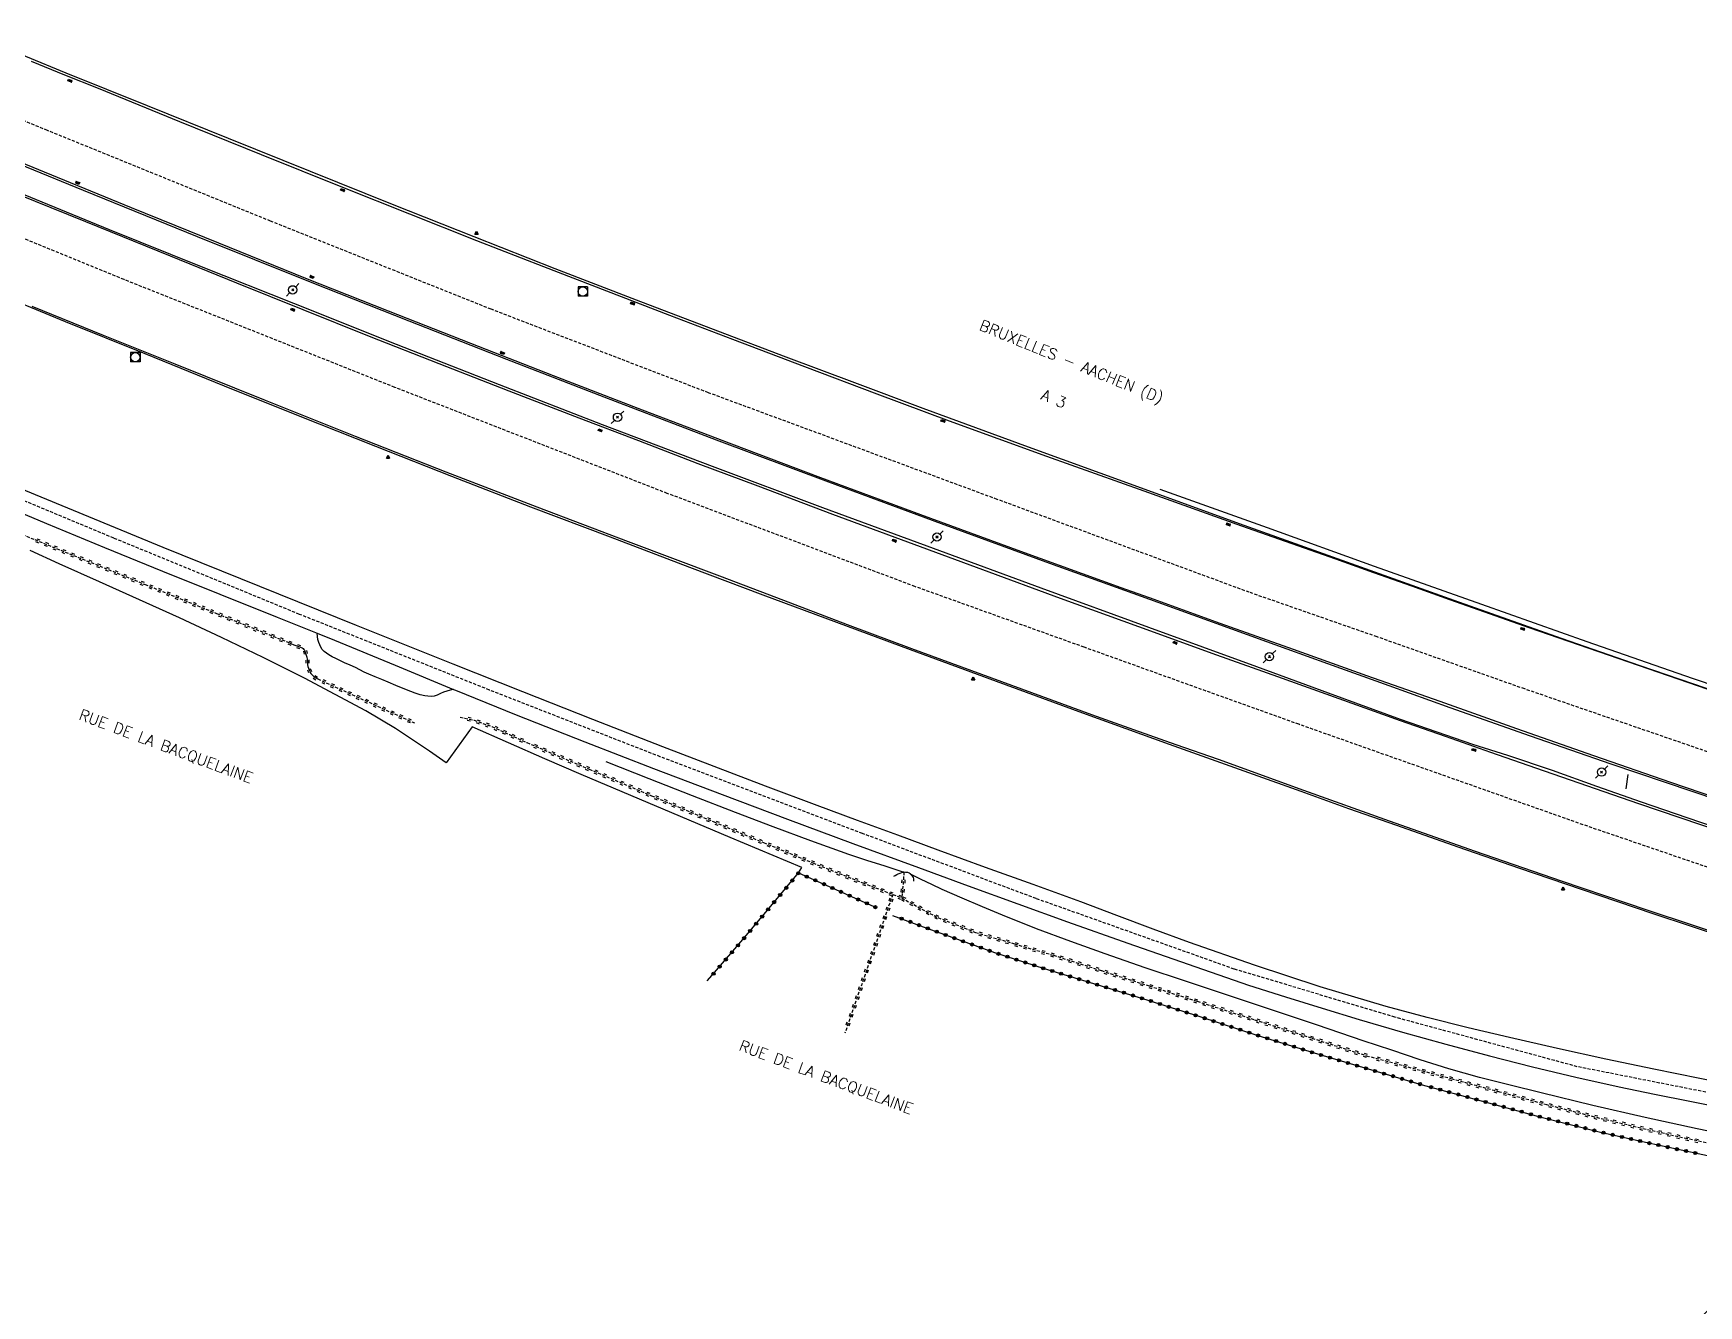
# Model space of a CAD drawing. Header units: millimetres. Extents: x 194000 to 195000, y 155999 to 157001.
# Drawn here: x 194512.3 to 194778.4, y 156678.6 to 156882 of the extents above; entities that cross this region are included whole.
import ezdxf
from ezdxf.enums import TextEntityAlignment as Align

# ---------------------------------------------------------------- set-up
doc = ezdxf.new("R2010")
doc.units = ezdxf.units.MM
doc.linetypes.add('DASHED', pattern=[0.75, 0.5, -0.25])
doc.layers.get('0').update_dxf_attribs({"linetype": 'CONTINUOUS'})
for name, color, linetype in [('W0001', 6, 'DASHED'), ('W0008', 7, 'CONTINUOUS'), ('W0010', 4, 'CONTINUOUS'), ('W0120', 7, 'CONTINUOUS'), ('W0211', 2, 'CONTINUOUS'), ('W0220', 5, 'DASHED'), ('W0323', 7, 'CONTINUOUS'), ('W0324', 4, 'CONTINUOUS'), ('W0330', 7, 'CONTINUOUS'), ('W0333', 7, 'CONTINUOUS'), ('W0401', 7, 'CONTINUOUS'), ('W0420', 7, 'CONTINUOUS'), ('W0473', 7, 'CONTINUOUS'), ('W0476', 7, 'CONTINUOUS'), ('W0850', 7, 'CONTINUOUS'), ('W0989', 7, 'CONTINUOUS'), ('W0990', 7, 'CONTINUOUS')]:
    doc.layers.add(name, color=color, linetype=linetype)
doc.styles.get("Standard").update_dxf_attribs({"font": 'romans.shx', "width": 0.85})

# ---------------------------------------------------------------- blocks, each defined once
blk = doc.blocks.new('T420')
for p, q in [((0.75, 0.75), (-0.75, 0.75)), ((-0.75, 0.75), (-0.75, -0.75)), ((0.75, 0.75), (0.75, -0.75)), ((0.75, -0.75), (-0.75, -0.75))]:
    blk.add_line(p, q)
blk.add_ellipse((0, 0), major_axis=(-0.53, 0.53), ratio=1, start_param=3.926991, end_param=10.210176)
blk = doc.blocks.new('T850')
for p, q in [((-0.25, -0.15), (0, 0.32)), ((0, 0.32), (0.25, -0.15)), ((-0.25, -0.15), (0.25, -0.15))]:
    blk.add_line(p, q)
for major_axis in [(-0.106, 0.106), (-0.0354, 0.0354), (-0.0236, 0.0236)]:
    blk.add_ellipse((0, 0), major_axis=major_axis, ratio=1, start_param=3.926991, end_param=10.210176)
blk = doc.blocks.new('T473')
for p, q in [((-0.166667, 0.166667), (0.166667, -0.166667)), ((-0.166667, -0.166667), (0.166667, 0.166667)), ((0.500001, 0.500001), (1.000002, 1.000002)), ((-1.000002, -1.000002), (-0.500001, -0.500001))]:
    blk.add_line(p, q)
blk.add_ellipse((0, 0), major_axis=(0.471405, 0.471405), ratio=1, start_param=5.4977871438, end_param=11.780972451)
blk = doc.blocks.new('T401')
for p, q in [((-0.3, 0.3), (0, 0.3)), ((-0.3, -0.25), (-0.3, 0.3)), ((-0.3, 0.15), (0, 0.15)), ((-0.3, 0), (0, 0)), ((0, 0.3), (0, -0.25)), ((-0.3, -0.15), (0, -0.15)), ((-0.3, -0.25), (-0.3, -0.3)), ((-0.3, -0.3), (0, -0.3)), ((0, -0.3), (0, -0.25))]:
    blk.add_line(p, q)
blk = doc.blocks.new('t323o')
at = {"color": 0, "linetype": 'Continuous'}
for radius in [0.25, 0.15]:
    blk.add_circle((0, 0), radius, dxfattribs=at)
blk = doc.blocks.new('t220o')
at = {"color": 0, "linetype": 'Continuous'}
for p, q in [((-0.25, 0.25), (0.25, 0.25)), ((-0.25, -0.25), (0.25, -0.25))]:
    blk.add_line(p, q, dxfattribs=at)

msp = doc.modelspace()

# ---------------------------------------------------------------- linework, layer by layer
at = {"layer": 'W0001'}
for points in [[(195000, 156699.27), (194956.06, 156711.84), (194921.5, 156722.22), (194873.02, 156736.89), (194834.46, 156749.18), (194787.6, 156764.43), (194750.6, 156777.15), (194727.01, 156785.48), (194706.59, 156792.6), (194666.3, 156807.46), (194620.16, 156824.5), (194585.46, 156837.84), (194550.21, 156851.93), (194514.56, 156866.42), (194474.75, 156882.8), (194431.97, 156900.95), (194396.8, 156916.18)], [(195000, 156681.18), (194988.98, 156684.23), (194954.87, 156693.99), (194918.4, 156704.91), (194875.02, 156718.2), (194838.33, 156729.45), (194795.44, 156743.3), (194759.93, 156755.45), (194714.51, 156771.5), (194680.21, 156783.82), (194653.17, 156793.52), (194613.6, 156808.41), (194570.05, 156825.36), (194526.79, 156842.59), (194481.5, 156861.13), (194439.13, 156878.99), (194395.02, 156897.89)], [(194814.18, 156704.87), (194789.83, 156710.67), (194759.01, 156716.77), (194729.86, 156724.68), (194704.17, 156732.38), (194672.54, 156743.64), (194644.78, 156754.05), (194612.47, 156766.31), (194585.17, 156776.98), (194554.83, 156789.08), (194525.15, 156801.26), (194489.38, 156816.17), (194474.68, 156822.69), (194466.79, 156822.46), (194461.74, 156818.26), (194452.01, 156805.1), (194440.05, 156788.43)]]:
    msp.add_lwpolyline(points, dxfattribs=at)
at = {"layer": 'W0008'}
for points in [[(194705.39, 156803.18), (194689.81, 156808.75), (194674.23, 156814.32), (194658.69, 156819.98), (194647.12, 156824.29), (194635.58, 156828.64), (194624.05, 156833.03), (194613.98, 156836.86), (194603.91, 156840.72), (194593.86, 156844.61), (194583.15, 156848.8), (194572.45, 156853.04), (194561.76, 156857.3), (194548.73, 156862.54), (194535.71, 156867.81), (194522.7, 156873.11), (194517.34, 156875.29), (194511.98, 156877.47)], [(194500.47, 156865.33), (194514.03, 156859.81), (194527.95, 156854.13), (194541.87, 156848.46), (194555.8, 156842.84), (194568.98, 156837.6), (194582.16, 156832.41), (194595.37, 156827.27), (194609.59, 156821.78), (194623.84, 156816.34), (194638.1, 156810.96), (194654.07, 156805.04), (194670.05, 156799.19), (194686.06, 156793.39), (194691.33, 156791.48), (194696.61, 156789.57), (194701.89, 156787.67)], [(194701.39, 156782.58), (194688.92, 156787.09), (194676.45, 156791.61), (194664, 156796.17), (194652.02, 156800.6), (194640.05, 156805.06), (194628.09, 156809.55), (194618.55, 156813.16), (194609.02, 156816.79), (194599.49, 156820.44), (194588.31, 156824.76), (194577.14, 156829.11), (194565.99, 156833.51), (194555.39, 156837.75), (194544.81, 156842.03), (194534.23, 156846.33), (194520.66, 156851.81), (194507.1, 156857.31)], [(194512.05, 156838.33), (194523.47, 156833.72), (194534.9, 156829.12), (194549.32, 156823.32), (194563.74, 156817.54), (194578.2, 156811.84), (194592.75, 156806.24), (194607.33, 156800.73), (194621.91, 156795.23), (194632.14, 156791.35), (194642.36, 156787.48), (194652.6, 156783.64), (194662.18, 156780.09), (194671.77, 156776.57), (194681.38, 156773.09), (194688.11, 156770.68), (194694.86, 156768.3), (194701.6, 156765.91)], [(194505.14, 156807.48), (194514.38, 156803.6), (194523.65, 156799.77), (194532.92, 156795.98), (194542.09, 156792.28), (194551.26, 156788.62), (194557.64, 156786.05), (194560.43, 156784.93), (194570.1, 156780.95), (194579.45, 156777.08), (194579.76, 156776.95), (194589.45, 156773), (194600.4, 156768.69), (194611.38, 156764.45), (194622.37, 156760.26), (194632.81, 156756.33), (194643.26, 156752.45), (194653.71, 156748.6), (194661.65, 156745.68), (194669.59, 156742.79), (194677.54, 156739.92), (194687.18, 156736.52), (194696.83, 156733.16), (194706.48, 156729.8)], [(194679.66, 156743.11), (194672.06, 156745.87), (194664.46, 156748.63), (194656.87, 156751.4), (194650.42, 156753.77), (194643.98, 156756.15), (194637.54, 156758.54), (194629.3, 156761.63), (194621.08, 156764.74), (194612.87, 156767.89), (194601.69, 156772.25), (194590.53, 156776.67), (194579.39, 156781.12), (194563.93, 156787.29), (194548.48, 156793.51), (194533.06, 156799.78), (194525.44, 156802.9), (194517.82, 156806.03), (194510.21, 156809.18)], [(194779.91, 156777.09), (194768.78, 156780.89), (194757.67, 156784.72), (194751.33, 156786.94), (194745, 156789.17), (194738.66, 156791.41), (194732.58, 156793.57), (194726.5, 156795.73), (194720.42, 156797.88), (194715.41, 156799.65), (194710.4, 156801.41), (194705.39, 156803.18)], [(194701.89, 156787.67), (194713.6, 156783.5), (194725.31, 156779.33), (194737.02, 156775.18), (194749.31, 156770.85), (194761.6, 156766.53), (194773.92, 156762.26), (194786.23, 156758.07), (194798.56, 156753.92), (194810.91, 156749.85), (194824.46, 156745.48), (194838.04, 156741.19), (194851.62, 156736.93), (194868.01, 156731.84), (194884.42, 156726.79), (194900.83, 156721.77), (194916, 156717.12), (194931.17, 156712.49), (194946.37, 156707.94), (194962.45, 156703.25), (194978.57, 156698.64), (194994.69, 156694.09), (195000, 156692.62)], [(195000, 156687.59), (194996.56, 156688.55), (194978.2, 156693.72), (194959.86, 156698.98), (194943.83, 156703.66), (194927.81, 156708.39), (194911.82, 156713.19), (194894.31, 156718.52), (194876.82, 156723.91), (194859.35, 156729.36), (194840.17, 156735.37), (194821.01, 156741.44), (194801.89, 156747.65), (194785.36, 156753.18), (194768.86, 156758.8), (194752.39, 156764.5), (194745.17, 156767.01), (194737.95, 156769.53), (194730.74, 156772.07), (194720.95, 156775.55), (194711.17, 156779.07), (194701.39, 156782.58)], [(194701.6, 156765.91), (194715.28, 156760.99), (194728.95, 156756.07), (194742.66, 156751.23), (194756.45, 156746.47), (194770.27, 156741.8), (194784.11, 156737.19), (194797.42, 156732.84), (194810.75, 156728.56), (194824.08, 156724.3), (194836.08, 156720.47), (194848.07, 156716.65), (194860.08, 156712.88), (194873.11, 156708.83), (194886.15, 156704.82), (194899.19, 156700.84), (194913.92, 156696.35), (194928.66, 156691.89), (194943.41, 156687.49), (194956.57, 156683.65), (194969.73, 156679.86), (194982.91, 156676.11), (194997.78, 156671.95), (195000, 156671.33)], [(194804.63, 156709.85), (194800.85, 156710.58), (194797.06, 156711.31), (194793.28, 156712.04), (194785.93, 156713.46), (194778.59, 156714.88), (194771.25, 156716.36), (194763.54, 156717.99), (194755.84, 156719.67), (194748.17, 156721.44), (194741.58, 156723.01), (194735, 156724.63), (194728.46, 156726.38), (194717.9, 156729.52), (194707.44, 156732.98), (194697.04, 156736.62), (194691.23, 156738.74), (194685.44, 156740.93), (194679.66, 156743.11)], [(194706.48, 156729.8), (194712.36, 156727.96), (194718.24, 156726.12), (194724.13, 156724.33), (194731.06, 156722.31), (194738, 156720.35), (194744.97, 156718.49), (194751.86, 156716.75), (194758.77, 156715.11), (194765.71, 156713.55), (194771.33, 156712.38), (194776.97, 156711.27), (194782.61, 156710.16)]]:
    msp.add_lwpolyline(points, dxfattribs=at)
at = {"layer": 'W0010'}
for points in [[(194348.33, 156930.33), (194364.4, 156923.11), (194380.52, 156916.02), (194396.67, 156908.98), (194415.4, 156900.86), (194434.17, 156892.81), (194452.97, 156884.83), (194469.29, 156877.95), (194485.64, 156871.13), (194502.01, 156864.36), (194520.23, 156856.89), (194538.49, 156849.48), (194556.77, 156842.14), (194572.32, 156835.98), (194587.89, 156829.87), (194603.48, 156823.83), (194621.4, 156817), (194639.36, 156810.26), (194657.34, 156803.6), (194674.66, 156797.27), (194692, 156791.01), (194709.34, 156784.75)], [(194707.78, 156780.69), (194690.55, 156786.99), (194673.32, 156793.28), (194656.11, 156799.61), (194638.46, 156806.13), (194620.82, 156812.7), (194603.22, 156819.36), (194586.76, 156825.75), (194570.33, 156832.23), (194553.92, 156838.76), (194539.19, 156844.64), (194524.48, 156850.56), (194509.79, 156856.54), (194493.17, 156863.39), (194476.58, 156870.32), (194460.01, 156877.29), (194450.33, 156881.39), (194440.66, 156885.5), (194431, 156889.62), (194415.77, 156896.12), (194400.56, 156902.65), (194385.39, 156909.26), (194371.21, 156915.53), (194357.06, 156921.87)], [(194705.02, 156803.53), (194688.17, 156809.66), (194671.33, 156815.78), (194654.5, 156821.98), (194643.54, 156826.06), (194632.59, 156830.17), (194621.65, 156834.32), (194608.67, 156839.3), (194595.7, 156844.33), (194582.76, 156849.4), (194569.66, 156854.6), (194556.58, 156859.85), (194543.5, 156865.12), (194530.52, 156870.35), (194517.54, 156875.6), (194504.59, 156880.89)], [(194504.68, 156841.09), (194517.38, 156835.91), (194530.09, 156830.75), (194542.81, 156825.62), (194554.89, 156820.77), (194566.98, 156815.96), (194579.09, 156811.19), (194591.76, 156806.29), (194604.44, 156801.45), (194617.14, 156796.64), (194628.88, 156792.22), (194640.64, 156787.82), (194652.4, 156783.45), (194666.17, 156778.38), (194679.96, 156773.34), (194693.77, 156768.34), (194698.24, 156766.74), (194702.72, 156765.13), (194707.2, 156763.53)], [(195000, 156709.51), (194995.98, 156710.61), (194985.09, 156713.64), (194974.8, 156716.57), (194964.52, 156719.54), (194954.25, 156722.55), (194941.1, 156726.48), (194927.96, 156730.46), (194914.82, 156734.45), (194901.3, 156738.48), (194887.79, 156742.5), (194874.29, 156746.59), (194861.04, 156750.7), (194847.8, 156754.87), (194834.58, 156759.09), (194821.13, 156763.41), (194807.68, 156767.79), (194794.26, 156772.23), (194781.66, 156776.51), (194769.07, 156780.85), (194756.5, 156785.23), (194739.32, 156791.29), (194722.17, 156797.41), (194705.02, 156803.53)], [(194709.34, 156784.75), (194719.1, 156781.23), (194728.87, 156777.7), (194738.64, 156774.21), (194751.5, 156769.68), (194764.38, 156765.21), (194777.28, 156760.79), (194790.41, 156756.38), (194803.56, 156752.03), (194816.73, 156747.74), (194830.23, 156743.42), (194843.75, 156739.16), (194857.28, 156734.92), (194873.33, 156729.94), (194889.39, 156724.99), (194905.47, 156720.08), (194919.95, 156715.68), (194934.43, 156711.3), (194948.94, 156706.99), (194964.95, 156702.33), (194980.98, 156697.74), (194997.02, 156693.21), (195000, 156692.38)], [(194783.91, 156754.06), (194776.57, 156756.56), (194769.24, 156759.08), (194762.13, 156761.58), (194755.02, 156764.1), (194747.88, 156766.51), (194746.03, 156767.1), (194744.18, 156767.69), (194742.33, 156768.28), (194730.76, 156772.25), (194719.27, 156776.47), (194707.78, 156780.69)], [(194707.2, 156763.53), (194714.83, 156760.8), (194722.46, 156758.07), (194730.1, 156755.36), (194739.92, 156751.92), (194749.76, 156748.5), (194759.61, 156745.13), (194771.21, 156741.22), (194782.83, 156737.36)]]:
    msp.add_lwpolyline(points, dxfattribs=at)
at = {"layer": 'W0120'}
msp.add_lwpolyline([(194649.81, 156747.21), (194650.03, 156747.35), (194650.26, 156747.48), (194650.48, 156747.6), (194650.78, 156747.73), (194651.09, 156747.84), (194651.3, 156747.88), (194651.4, 156747.9), (194651.68, 156747.89), (194651.97, 156747.85), (194652.23, 156747.75), (194652.38, 156747.64), (194652.48, 156747.54), (194652.53, 156747.5), (194652.65, 156747.35), (194652.77, 156747.18), (194652.87, 156747), (194652.94, 156746.8), (194652.95, 156746.69), (194652.96, 156746.57), (194652.96, 156746.45)], dxfattribs=at)
at = {"layer": 'W0211'}
for points in [[(194651.3, 156747.88), (194648.39, 156748.82), (194645.49, 156749.75), (194642.6, 156750.71), (194636.54, 156752.85), (194630.52, 156755.1), (194624.51, 156757.38), (194617.6, 156760.05), (194610.7, 156762.77), (194603.81, 156765.48)], [(194724.81, 156720.92), (194717.48, 156723.39), (194710.14, 156725.85), (194702.81, 156728.32), (194696.39, 156730.45), (194689.97, 156732.58), (194683.58, 156734.8), (194678.08, 156736.78), (194672.6, 156738.83), (194667.17, 156740.98), (194663.94, 156742.32), (194660.73, 156743.69), (194657.54, 156745.11), (194655.85, 156745.91), (194654.17, 156746.72), (194652.48, 156747.54)], [(194799.11, 156702.67), (194792.12, 156704.05), (194785.14, 156705.42), (194778.17, 156706.85), (194769.83, 156708.67), (194761.51, 156710.57), (194753.21, 156712.58), (194748.29, 156713.8), (194743.38, 156715.06), (194738.49, 156716.42), (194733.92, 156717.86), (194729.36, 156719.39), (194724.81, 156720.92)]]:
    msp.add_lwpolyline(points, dxfattribs=at)
at = {"layer": 'W0220'}
for points in [[(194506.35, 156803.55), (194512.54, 156801.02), (194518.73, 156798.5), (194530.14, 156793.86), (194541.57, 156789.23), (194552.99, 156784.61), (194553.45, 156784.41), (194553.92, 156784.22), (194554.38, 156784.03), (194554.68, 156783.93), (194554.98, 156783.84), (194555.25, 156783.7), (194555.39, 156783.6), (194555.51, 156783.48), (194555.62, 156783.35), (194555.7, 156783.19), (194555.75, 156783.02), (194555.8, 156782.84), (194555.9, 156782.54), (194555.98, 156782.23), (194556.05, 156781.92), (194556.08, 156781.62), (194556.09, 156781.32), (194556.12, 156781.03), (194556.18, 156780.74), (194556.27, 156780.46), (194556.36, 156780.19), (194556.45, 156780), (194556.54, 156779.8), (194556.65, 156779.62), (194556.79, 156779.45), (194556.95, 156779.29), (194557.13, 156779.14), (194557.33, 156779), (194557.53, 156778.87), (194557.74, 156778.75), (194573.24, 156771.7)], [(194580.48, 156772.67), (194581.22, 156772.5), (194581.97, 156772.34), (194582.71, 156772.15), (194585.58, 156771.14), (194588.36, 156769.86), (194591.15, 156768.58)], [(194591.15, 156768.58), (194601.11, 156764.34), (194611.08, 156760.09), (194621.06, 156755.89), (194628.96, 156752.6), (194636.87, 156749.34), (194644.82, 156746.16), (194646.89, 156745.36), (194648.97, 156744.56), (194649.62, 156744.31), (194651.05, 156743.76)], [(194651.4, 156747.9), (194651.35, 156747.14), (194651.3, 156746.39), (194651.24, 156745.63), (194651.18, 156745.01), (194651.11, 156744.38), (194651.05, 156743.76), (194652.97, 156742.69), (194654.9, 156741.62), (194656.85, 156740.61), (194662.84, 156738.24), (194669.07, 156736.41), (194675.29, 156734.59), (194682.95, 156732.13), (194690.61, 156729.68), (194698.27, 156727.23), (194707.44, 156724.28), (194716.61, 156721.33), (194725.79, 156718.38)], [(194649.62, 156744.31), (194645.2, 156731.51), (194641.97, 156722.13)], [(194798.79, 156700.76), (194793.86, 156701.71), (194788.93, 156702.65), (194784.01, 156703.64), (194776.57, 156705.24), (194769.15, 156706.93), (194761.75, 156708.72), (194754.16, 156710.67), (194746.6, 156712.71), (194739.05, 156714.77), (194734.63, 156715.97), (194730.21, 156717.17), (194725.79, 156718.38)]]:
    msp.add_lwpolyline(points, dxfattribs=at)
at = {"layer": 'W0323'}
for points in [[(194619.97, 156730.52), (194621.15, 156731.83), (194625.68, 156737.09), (194630.13, 156742.41), (194634.58, 156747.74), (194647.08, 156742.17)], [(194649.6, 156740.96), (194655.07, 156738.94), (194660.54, 156736.92), (194666.03, 156734.98), (194673.83, 156732.45), (194681.68, 156730.08), (194689.53, 156727.69), (194698.67, 156724.77), (194707.8, 156721.83), (194716.96, 156718.97), (194722.7, 156717.26), (194728.45, 156715.58), (194734.2, 156713.89)], [(194734.2, 156713.89), (194743.62, 156711.33), (194753.03, 156708.78), (194762.49, 156706.38), (194769.4, 156704.8), (194776.34, 156703.3), (194783.28, 156701.83), (194788.02, 156700.84), (194792.77, 156699.86), (194797.51, 156698.88), (194796.02, 156694.52), (194773.69, 156671.41)]]:
    msp.add_lwpolyline(points, dxfattribs=at)
at = {"layer": 'W0324'}
msp.add_lwpolyline([(194692.32, 156809.11), (194709.43, 156802.95), (194726.55, 156796.79), (194743.69, 156790.69), (194760.52, 156784.75), (194777.37, 156778.87), (194794.27, 156773.15), (194812.92, 156767.17), (194831.63, 156761.39), (194850.33, 156755.61)], dxfattribs=at)
at = {"layer": 'W0330'}
msp.add_lwpolyline([(194634.58, 156747.74), (194635.07, 156748.59), (194623.65, 156753.43), (194615.71, 156756.76), (194607.76, 156760.1), (194599.83, 156763.47), (194594.02, 156766), (194588.21, 156768.56), (194582.4, 156771.11), (194578.28, 156765.35), (194575.59, 156767.19), (194572.9, 156769.03), (194570.17, 156770.81), (194565.4, 156773.64), (194560.53, 156776.29), (194555.62, 156778.86), (194549.03, 156782.19), (194542.37, 156785.39), (194535.67, 156788.51), (194529.27, 156791.42), (194522.84, 156794.27), (194516.43, 156797.15), (194511.77, 156799.3)], dxfattribs=at)
at = {"layer": 'W0333'}
msp.add_lwpolyline([(194579.45, 156777.08), (194578.91, 156776.95), (194578.36, 156776.82), (194577.83, 156776.66), (194577.33, 156776.43), (194576.84, 156776.17), (194576.33, 156776), (194575.84, 156775.97), (194575.33, 156776), (194574.84, 156776.07), (194574.08, 156776.23), (194573.33, 156776.47), (194572.59, 156776.73), (194571.38, 156777.2), (194570.2, 156777.73), (194569.01, 156778.24), (194567.96, 156778.66), (194566.92, 156779.08), (194565.88, 156779.52), (194565.18, 156779.86), (194564.48, 156780.21), (194563.77, 156780.56), (194562.91, 156780.95), (194562.03, 156781.35), (194561.17, 156781.76), (194560.61, 156782.02), (194560.06, 156782.3), (194559.53, 156782.62), (194559.15, 156782.88), (194558.79, 156783.16), (194558.47, 156783.48), (194558.24, 156783.82), (194558.05, 156784.18), (194557.89, 156784.56), (194557.77, 156785.05), (194557.7, 156785.55), (194557.64, 156786.05)], dxfattribs=at)
at = {"layer": 'W0476'}
msp.add_lwpolyline([(194767.07, 156763.48), (194766.77, 156761.17)], dxfattribs=at)

# ---------------------------------------------------------------- block references
at = {"layer": 'W0220'}
for p, rotation in [((194512.98, 156800.84), 337.8230736740979), ((194514.37, 156800.28), 337.8230736740979), ((194515.76, 156799.71), 337.8230736740979), ((194517.15, 156799.14), 337.8230736740979), ((194518.54, 156798.58), 337.8230736740979), ((194519.93, 156798.01), 337.8679386746724), ((194521.32, 156797.45), 337.8679386746724), ((194522.71, 156796.88), 337.8679386746724), ((194524.1, 156796.32), 337.8679386746724), ((194525.49, 156795.75), 337.8679386746724), ((194526.88, 156795.19), 337.8679386746724), ((194528.27, 156794.62), 337.8679386746724), ((194529.66, 156794.06), 337.8679386746724), ((194531.05, 156793.49), 337.9655171987382), ((194532.44, 156792.93), 337.9655171987382), ((194533.83, 156792.37), 337.9655171987382), ((194535.22, 156791.8), 337.9655171987382), ((194536.61, 156791.24), 337.9655171987382), ((194538, 156790.68), 337.9655171987382), ((194539.39, 156790.12), 337.9655171987382), ((194540.78, 156789.55), 337.9655171987382), ((194542.17, 156788.99), 337.9637730598067), ((194543.56, 156788.43), 337.9637730598067), ((194544.95, 156787.87), 337.9637730598067), ((194546.34, 156787.3), 337.9637730598067), ((194547.73, 156786.74), 337.9637730598067), ((194549.12, 156786.18), 337.9637730598067), ((194550.51, 156785.61), 337.9637730598067), ((194551.9, 156785.05), 337.9637730598067), ((194553.29, 156784.48), 337.0272786680691), ((194554.68, 156783.93), 342.8839402318476), ((194555.75, 156783), 286.2476315645047), ((194556.08, 156781.54), 272.0929343049757), ((194556.41, 156780.09), 292.7028421223262), ((194557.37, 156778.97), 328.6713071337292), ((194558.71, 156778.31), 335.5463002344511), ((194560.07, 156777.68), 335.5463002344511), ((194561.44, 156777.06), 335.5463002344511), ((194562.8, 156776.44), 335.5463002344511), ((194564.17, 156775.82), 335.5463002344511), ((194565.53, 156775.2), 335.5463002344511), ((194566.9, 156774.58), 335.5463002344511), ((194568.26, 156773.96), 335.5463002344511), ((194569.63, 156773.34), 335.5463002344511), ((194571, 156772.72), 335.5463002344511), ((194572.36, 156772.1), 335.5463002344511), ((194581.94, 156772.34), 347.4549289424165), ((194583.38, 156771.92), 340.5829340136381), ((194584.79, 156771.42), 340.5829340136381), ((194586.19, 156770.86), 335.2836377095452), ((194587.55, 156770.24), 335.2836377095452), ((194588.91, 156769.61), 335.2914550695593), ((194590.27, 156768.98), 335.2914550695593), ((194592.53, 156767.99), 336.9313001652176), ((194593.91, 156767.4), 336.9313001652176), ((194595.29, 156766.82), 336.9313001652176), ((194596.67, 156766.23), 336.9313001652176), ((194598.05, 156765.64), 336.9313001652176), ((194599.43, 156765.05), 336.9313001652176), ((194600.81, 156764.47), 336.9313001652176), ((194602.19, 156763.88), 336.9313001650156), ((194603.57, 156763.29), 336.9313001650156), ((194604.95, 156762.7), 336.9313001650156), ((194606.33, 156762.11), 336.9313001650156), ((194607.71, 156761.53), 336.9313001650156), ((194609.09, 156760.94), 336.9313001650156), ((194610.47, 156760.35), 336.9313001650156), ((194611.85, 156759.77), 337.189696452895), ((194613.23, 156759.19), 337.189696452895), ((194614.62, 156758.6), 337.189696452895), ((194616, 156758.02), 337.189696452895), ((194617.38, 156757.44), 337.189696452895), ((194618.76, 156756.86), 337.189696452895), ((194620.15, 156756.28), 337.189696452895), ((194621.53, 156755.7), 337.3693199606128), ((194622.91, 156755.12), 337.3693199606128), ((194624.3, 156754.54), 337.3693199606128), ((194625.68, 156753.97), 337.3693199606128), ((194627.07, 156753.39), 337.3693199606128), ((194628.45, 156752.81), 337.3693199606128), ((194629.84, 156752.24), 337.5768889331603), ((194631.22, 156751.67), 337.5768889331603), ((194632.61, 156751.09), 337.5768889331603), ((194634, 156750.52), 337.5768889331603), ((194635.38, 156749.95), 337.5768889331603), ((194636.77, 156749.38), 337.5768889331603), ((194638.16, 156748.82), 338.2135106415996), ((194639.56, 156748.26), 338.2135106415996), ((194640.95, 156747.71), 338.2135106415996), ((194642.34, 156747.15), 338.2135106415996), ((194643.73, 156746.59), 338.2135106415996), ((194645.13, 156746.04), 338.8201509860498), ((194651.3, 156746.4), 266.2915718429102), ((194646.53, 156745.5), 338.8201509860498), ((194647.93, 156744.96), 338.9680321182192), ((194649.31, 156743.4), 250.9643258112957), ((194649.33, 156744.42), 338.9919833507603), ((194650.73, 156743.88), 338.9786453170109), ((194651.17, 156744.91), 263.8715284524229), ((194651.35, 156743.59), 330.8973777475894), ((194648.33, 156740.56), 250.9643258112957), ((194648.82, 156741.98), 250.9643258112957), ((194652.66, 156742.86), 330.8973777475894), ((194653.97, 156742.13), 330.910028140589), ((194655.29, 156741.42), 332.6533200134112), ((194656.62, 156740.73), 332.6533200134112), ((194647.84, 156739.15), 250.9643258112957), ((194658, 156740.15), 338.4479235806784), ((194659.4, 156739.6), 338.4479235806784), ((194660.79, 156739.05), 338.4479235806784), ((194662.19, 156738.5), 338.4479235806784), ((194663.61, 156738.02), 343.628896043725), ((194646.86, 156736.31), 250.9643258112957), ((194647.35, 156737.73), 250.9643258112957), ((194665.05, 156737.59), 343.628896043725), ((194666.49, 156737.17), 343.628896043725), ((194667.92, 156736.75), 343.628896043725), ((194669.36, 156736.32), 343.7186014527978), ((194670.8, 156735.9), 343.7186014527978), ((194672.24, 156735.48), 343.7186014527978), ((194645.88, 156733.47), 250.9643258112957), ((194646.37, 156734.89), 250.9643258112957), ((194673.68, 156735.06), 343.7186014527978), ((194675.12, 156734.64), 343.7186014527978), ((194676.55, 156734.19), 342.1689962762951), ((194677.98, 156733.73), 342.1689962762951), ((194679.41, 156733.27), 342.1689962762951), ((194680.84, 156732.81), 342.1689962762951), ((194644.9, 156730.64), 250.964325811438), ((194645.39, 156732.06), 250.9643258112957), ((194682.26, 156732.35), 342.1689962762951), ((194683.69, 156731.89), 342.274874075209), ((194685.12, 156731.44), 342.274874075209), ((194686.55, 156730.98), 342.274874075209), ((194687.98, 156730.52), 342.274874075209), ((194689.41, 156730.07), 342.274874075209), ((194643.93, 156727.8), 250.964325811438), ((194644.42, 156729.22), 250.964325811438), ((194690.84, 156729.61), 342.259129090169), ((194692.27, 156729.15), 342.259129090169), ((194693.69, 156728.7), 342.259129090169), ((194695.12, 156728.24), 342.259129090169), ((194696.55, 156727.78), 342.259129090169), ((194697.98, 156727.32), 342.259129090169), ((194642.95, 156724.97), 250.964325811438), ((194643.44, 156726.38), 250.964325811438), ((194699.41, 156726.87), 342.1835365688742), ((194700.84, 156726.41), 342.1835365688742), ((194702.26, 156725.95), 342.1835365688742), ((194703.69, 156725.49), 342.1835365688742), ((194705.12, 156725.03), 342.1835365688742), ((194642.46, 156723.55), 250.964325811438), ((194706.55, 156724.57), 342.1835365688742), ((194707.98, 156724.11), 342.1515998947083), ((194709.4, 156723.65), 342.1515998947083), ((194710.83, 156723.19), 342.1515998947083), ((194712.26, 156722.73), 342.1515998947083), ((194713.69, 156722.27), 342.1515998947083), ((194715.12, 156721.81), 342.1515998947083), ((194716.54, 156721.35), 342.1515998947083), ((194717.97, 156720.89), 342.1572588173105), ((194719.4, 156720.43), 342.1572588173105), ((194720.83, 156719.97), 342.1572588173105), ((194722.25, 156719.51), 342.1572588173105), ((194723.68, 156719.06), 342.1572588173105), ((194725.11, 156718.6), 342.1572588173105), ((194727.24, 156717.98), 164.747075528574), ((194728.68, 156717.59), 164.747075528574), ((194730.13, 156717.19), 164.747075528574), ((194731.58, 156716.8), 164.7470755288295), ((194733.02, 156716.4), 164.7470755288295), ((194734.47, 156716.01), 164.7470755288295), ((194735.92, 156715.62), 164.8227869184814), ((194737.37, 156715.22), 164.8227869184814), ((194738.81, 156714.83), 164.8227869184814), ((194740.26, 156714.44), 164.7641317539995), ((194741.71, 156714.04), 164.7641317539995), ((194743.16, 156713.65), 164.7641317539995), ((194744.6, 156713.25), 164.7641317539995), ((194746.05, 156712.86), 164.7641317539995), ((194747.5, 156712.47), 164.8866815973557), ((194748.95, 156712.08), 164.8866815973557), ((194750.4, 156711.69), 164.8866815973557), ((194751.84, 156711.29), 164.8866815973557), ((194753.29, 156710.9), 164.8866815973557), ((194754.74, 156710.52), 165.5857067836982), ((194756.19, 156710.15), 165.5857067836982), ((194757.65, 156709.77), 165.5857067836982), ((194759.1, 156709.4), 165.5857067836982), ((194760.55, 156709.03), 165.5857067836982), ((194762.01, 156708.66), 166.4401608082117), ((194763.46, 156708.3), 166.4401608082117), ((194764.92, 156707.95), 166.4401608082117), ((194766.38, 156707.6), 166.4401608082117), ((194767.84, 156707.25), 166.4401608082117), ((194769.3, 156706.9), 167.1153579433808), ((194770.76, 156706.57), 167.1153579433808), ((194772.22, 156706.23), 167.1153579433808), ((194773.68, 156705.9), 167.1153579433808), ((194775.15, 156705.56), 167.1153579433808), ((194776.61, 156705.23), 167.8605647865015), ((194778.08, 156704.91), 167.8605647865015)]:
    msp.add_blockref('t220o', p, dxfattribs=dict(at, rotation=rotation))
at = {"layer": 'W0323'}
for p, rotation in [((194633.57, 156746.53), 50.10777090393633), ((194634.53, 156747.68), 50.10777090393633), ((194635.88, 156747.16), 336.0064799059711), ((194637.25, 156746.55), 336.0064799059711), ((194638.62, 156745.94), 336.0064799059711), ((194631.64, 156744.22), 50.10777090393633), ((194632.61, 156745.37), 50.10777090393633), ((194639.99, 156745.33), 336.0064799059711), ((194641.36, 156744.72), 336.0064799059711), ((194642.73, 156744.11), 336.0064799059711), ((194644.1, 156743.5), 336.0064799059711), ((194628.76, 156740.77), 50.10247671198911), ((194629.72, 156741.92), 50.10247671198911), ((194630.68, 156743.07), 50.10777090393633), ((194645.47, 156742.89), 336.0064799059711), ((194646.84, 156742.28), 336.0064799059711), ((194626.83, 156738.47), 50.10247671198911), ((194627.8, 156739.62), 50.10247671198911), ((194651.01, 156740.44), 339.7178418949757), ((194652.42, 156739.92), 339.7178418949757), ((194653.82, 156739.4), 339.7178418949757), ((194655.23, 156738.88), 339.7212496446338), ((194656.64, 156738.36), 339.7212496446338), ((194624.9, 156736.18), 49.28944443481836), ((194625.87, 156737.32), 50.10247671198911), ((194658.04, 156737.84), 339.7212496446338), ((194659.45, 156737.32), 339.7212496446338), ((194660.86, 156736.8), 340.4950404944147), ((194662.27, 156736.3), 340.4950404944147), ((194663.69, 156735.8), 340.4950404944147), ((194665.1, 156735.3), 340.4950404944147), ((194621.96, 156732.77), 49.28944443481836), ((194622.94, 156733.9), 49.28944443481836), ((194623.92, 156735.04), 49.28944443481836), ((194666.52, 156734.82), 342.0886993843266), ((194667.95, 156734.35), 342.0886993843266), ((194669.37, 156733.89), 342.0886993843266), ((194670.8, 156733.43), 342.0886993843266), ((194672.23, 156732.97), 342.0886993843266), ((194620.98, 156731.64), 47.81005758524663), ((194673.66, 156732.51), 342.0886993843266), ((194675.09, 156732.07), 343.1776572020645), ((194676.53, 156731.64), 343.1776572020645), ((194677.96, 156731.2), 343.1776572020645), ((194679.4, 156730.77), 343.1776572020645), ((194680.83, 156730.33), 343.1776572020645), ((194682.27, 156729.9), 343.0538936544459), ((194683.7, 156729.46), 343.0538936544459), ((194685.14, 156729.03), 343.0538936544459), ((194686.57, 156728.59), 343.0538936544459), ((194688.01, 156728.15), 343.0538936544459), ((194689.44, 156727.71), 343.0538936544459), ((194690.87, 156727.26), 342.2976359053134), ((194692.3, 156726.8), 342.2976359053134), ((194693.73, 156726.35), 342.2976359053134), ((194695.16, 156725.89), 342.2976359053134), ((194696.59, 156725.43), 342.2976359053134), ((194698.02, 156724.98), 342.2976359053134), ((194699.45, 156724.52), 342.1522826141887), ((194700.87, 156724.06), 342.1522826141887), ((194702.3, 156723.6), 342.1522826141887), ((194703.73, 156723.14), 342.1522826141887), ((194705.16, 156722.68), 342.1522826141887), ((194706.59, 156722.22), 342.1522826141887), ((194708.01, 156721.76), 342.6584430483265), ((194709.45, 156721.32), 342.6584430483265), ((194710.88, 156720.87), 342.6584430483265), ((194712.31, 156720.42), 342.6584430483265), ((194713.74, 156719.97), 342.6584430483265), ((194715.17, 156719.53), 342.6584430483265), ((194716.61, 156719.08), 342.6584430483265), ((194718.04, 156718.65), 343.3832101798837), ((194719.48, 156718.22), 343.3832101798837), ((194720.92, 156717.79), 343.3832101798837), ((194722.35, 156717.36), 343.3832101798837), ((194723.79, 156716.94), 343.7011499270544), ((194725.23, 156716.52), 343.7011499270544), ((194726.67, 156716.1), 343.7011499270544), ((194728.11, 156715.67), 343.7011499270544), ((194729.55, 156715.25), 343.6946546091621), ((194730.99, 156714.83), 343.6946546091621), ((194732.43, 156714.41), 343.6946546091621), ((194733.87, 156713.99), 343.6946546091621), ((194735.65, 156713.5), 344.7958667145837), ((194737.1, 156713.11), 344.7958667145837), ((194738.54, 156712.71), 344.7958667145837), ((194739.99, 156712.32), 344.7958667145837), ((194741.44, 156711.93), 344.7958667145837), ((194742.89, 156711.53), 344.7958667145837), ((194744.33, 156711.14), 344.8015332852873), ((194745.78, 156710.75), 344.8015332852873), ((194747.23, 156710.35), 344.8015332852873), ((194748.68, 156709.96), 344.8015332852873), ((194750.12, 156709.57), 344.8015332852873), ((194751.57, 156709.17), 344.8015332852873), ((194753.02, 156708.78), 344.8015332852873), ((194754.47, 156708.41), 345.7742766876821), ((194755.93, 156708.04), 345.7742766876821), ((194757.38, 156707.67), 345.7742766876821), ((194758.84, 156707.31), 345.7742766876821), ((194760.29, 156706.94), 345.7742766876821), ((194761.74, 156706.57), 345.7742766876821), ((194763.2, 156706.22), 347.0943959307583), ((194764.66, 156705.88), 347.0943959307583), ((194766.13, 156705.55), 347.0943959307583), ((194767.59, 156705.21), 347.0943959307583), ((194769.05, 156704.88), 347.0943959307583), ((194770.52, 156704.55), 347.8014514438967), ((194771.98, 156704.24), 347.8014514438967), ((194773.45, 156703.92), 347.8014514438967), ((194774.91, 156703.6), 347.8014514438967), ((194776.38, 156703.29), 348.0660034871574), ((194777.85, 156702.98), 348.0660034871574)]:
    msp.add_blockref('t323o', p, dxfattribs=dict(at, rotation=rotation))
at = {"layer": 'W0401'}
for p, rotation in [((194518.21, 156874.51), 67.8621814242061), ((194519.31, 156857.92), 247.7865625786721), ((194561.78, 156857.04), 68.26885088738867), ((194556.74, 156842.85), 248.3187231074753), ((194553.82, 156837.93), 67.96657403548058), ((194608.12, 156838.91), 69.03689199917825), ((194587.17, 156830.7), 248.7128591735309), ((194602.93, 156818.62), 69.02058150744027), ((194657.69, 156820.14), 69.56459241445344), ((194703.31, 156803.58), 70.32755186550054), ((194649.94, 156801), 69.5562869044227), ((194750.34, 156786.89), 70.59116984670635), ((194694.8, 156784.68), 70.07997116846592), ((194742.55, 156767.56), 70.71881242191556)]:
    msp.add_blockref('T401', p, dxfattribs=dict(at, rotation=rotation))
at = {"layer": 'W0420', "rotation": 359.9999899820874}
for p in [(194600.08, 156840.67), (194528.59, 156830.18)]:
    msp.add_blockref('T420', p, dxfattribs=at)
at = {"layer": 'W0473', "rotation": 359.9999899820874}
for p in [(194553.74, 156840.95), (194605.64, 156820.58), (194656.69, 156801.45), (194709.81, 156782.32), (194762.89, 156763.87)]:
    msp.add_blockref('T473', p, dxfattribs=at)
at = {"layer": 'W0850', "rotation": 359.9999899820874}
for p in [(194583.11, 156850.02), (194568.97, 156814.18), (194662.46, 156778.78), (194756.73, 156745.2)]:
    msp.add_blockref('T850', p, dxfattribs=at)

# ---------------------------------------------------------------- texts
at = {"layer": 'W0989'}
for s, rotation, p in [('BRUXELLES - AACHEN (D)  ', 337.7703, (194679.29, 156829.03)), ('RUE DE LA BACQUELAINE', 339.4499, (194533.5, 156768)), ('RUE DE LA BACQUELAINE', 339.4499, (194638.98, 156715.11))]:
    msp.add_text(s, height=1.75, rotation=rotation, dxfattribs=at).set_placement(p, align=Align.MIDDLE_CENTER)
at = {"layer": 'W0990'}
msp.add_text('A 3  ', height=1.75, rotation=337.3731, dxfattribs=at).set_placement((194676.48, 156823.09), align=Align.MIDDLE_CENTER)

doc.saveas('drawing.dxf')
